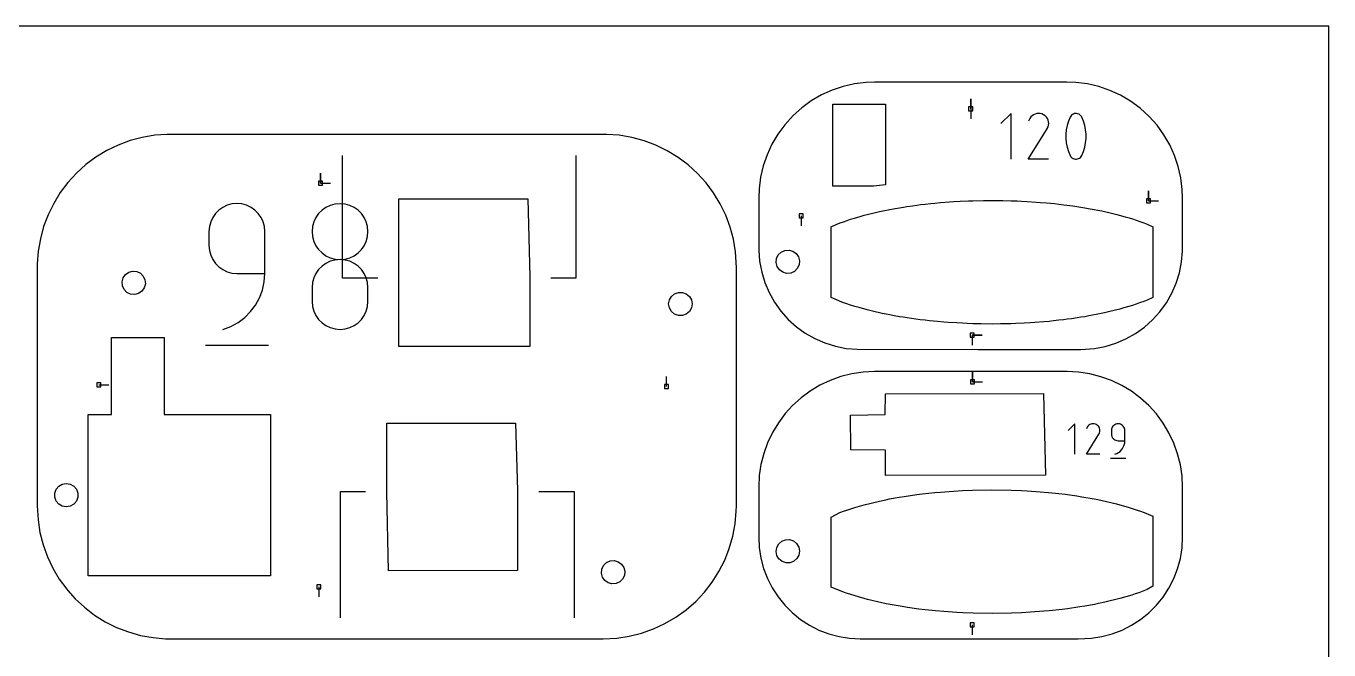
# Model space of a CAD drawing. Extents: x 0 to 570, y 0 to 470.
# Drawn here: x 384.1 to 570, y 381 to 470 of the extents above; entities that cross this region are included whole.
import ezdxf

# ---------------------------------------------------------------- set-up
doc = ezdxf.new("R2010")
doc.units = 0

msp = doc.modelspace()

# ---------------------------------------------------------------- linework, layer by layer
at = {"layer": 'annotation', "color": 1}
for p, q in [((518.887537, 458.180936), (518.887537, 459.609685)), ((518.887537, 458.180936), (518.887537, 459.609685)), ((518.887537, 459.609685), (518.887537, 458.180936)), ((518.887537, 458.180936), (518.887537, 456.752186)), ((524.66358, 457.531577), (523.21145, 456.079038)), ((524.66358, 450.999657), (524.66358, 457.531577)), ((527.846465, 457.340607), (527.640427, 457.198528)), ((528.071671, 457.444403), (527.846465, 457.340607)), ((528.310527, 457.508485), (528.071671, 457.444403)), ((528.557518, 457.531417), (528.310527, 457.508485)), ((528.807129, 457.511769), (528.557518, 457.531417)), ((529.053844, 457.448107), (528.807129, 457.511769)), ((529.292147, 457.338999), (529.053844, 457.448107)), ((529.505284, 457.187651), (529.292147, 457.338999)), ((529.292147, 457.338999), (529.292147, 457.338999)), ((533.280151, 457.274063), (533.175067, 457.154572)), ((533.40252, 457.37167), (533.280151, 457.274063)), ((533.538695, 457.446237), (533.40252, 457.37167)), ((533.685197, 457.496607), (533.538695, 457.446237)), ((533.838546, 457.521624), (533.685197, 457.496607)), ((533.995263, 457.520132), (533.838546, 457.521624)), ((534.151869, 457.490974), (533.995263, 457.520132)), ((534.304884, 457.432993), (534.151869, 457.490974)), ((534.363461, 457.402211), (534.304884, 457.432993)), ((534.304884, 457.432993), (534.304884, 457.432993)), ((534.419671, 457.366855), (534.363461, 457.402211)), ((534.473241, 457.327203), (534.419671, 457.366855)), ((534.523898, 457.283536), (534.473241, 457.327203)), ((534.571369, 457.236133), (534.523898, 457.283536)), ((527.307911, 456.805254), (527.117435, 456.439866)), ((527.45907, 457.019599), (527.307911, 456.805254)), ((527.640427, 457.198528), (527.45907, 457.019599)), ((529.683489, 457.006035), (529.505284, 457.187651)), ((529.825179, 456.799717), (529.683489, 457.006035)), ((529.819747, 455.354763), (529.930429, 455.592406)), ((529.928768, 456.574262), (529.825179, 456.799717)), ((529.992672, 456.335237), (529.928768, 456.574262)), ((529.930429, 455.592406), (529.995087, 455.838743)), ((530.015306, 456.088209), (529.992672, 456.335237)), ((529.995087, 455.838743), (530.015306, 456.088209)), ((532.652568, 455.819646), (532.527374, 455.201509)), ((532.840359, 456.425538), (532.652568, 455.819646)), ((533.090748, 457.014354), (532.840359, 456.425538)), ((533.175067, 457.154572), (533.090748, 457.014354)), ((533.090748, 457.014354), (533.090748, 457.014354)), ((534.615381, 457.185275), (534.571369, 457.236133)), ((534.655661, 457.13124), (534.615381, 457.185275)), ((534.691936, 457.07431), (534.655661, 457.13124)), ((534.723933, 457.014763), (534.691936, 457.07431)), ((534.975535, 456.424734), (534.723933, 457.014763)), ((534.723933, 457.014763), (534.723933, 457.014763)), ((535.164237, 455.817932), (534.975535, 456.424734)), ((535.290038, 455.199188), (535.164237, 455.817932)), ((527.113338, 450.999604), (529.793941, 455.315029)), ((529.793941, 455.315029), (529.797145, 455.318995)), ((529.793941, 455.315029), (529.793941, 455.315029)), ((529.797145, 455.318995), (529.800218, 455.322994)), ((529.800218, 455.322994), (529.80318, 455.32706)), ((529.80318, 455.32706), (529.806051, 455.331228)), ((529.806051, 455.331228), (529.808851, 455.33553)), ((529.808851, 455.33553), (529.8116, 455.340001)), ((529.8116, 455.340001), (529.814319, 455.344675)), ((529.814319, 455.344675), (529.817028, 455.349584)), ((529.817028, 455.349584), (529.819747, 455.354763)), ((529.819747, 455.354763), (529.819747, 455.354763)), ((532.527374, 455.201509), (532.464776, 454.575959)), ((532.464776, 454.575959), (532.464776, 453.947826)), ((532.464776, 453.947826), (532.527374, 453.321941)), ((535.352939, 454.573334), (535.290038, 455.199188)), ((535.290038, 453.31962), (535.352939, 453.945201)), ((535.352939, 453.945201), (535.352939, 454.573334)), ((532.527374, 453.321941), (532.652568, 452.703137)), ((532.652568, 452.703137), (532.840359, 452.096244)), ((532.840359, 452.096244), (533.090748, 451.506093)), ((534.723933, 451.506502), (534.975535, 452.095439)), ((534.975535, 452.095439), (535.164237, 452.701422)), ((535.164237, 452.701422), (535.290038, 453.31962)), ((429.249637, 440.205766), (429.249744, 451.542513)), ((462.579734, 451.542513), (462.579793, 440.205714)), ((530.01432, 450.999604), (527.113338, 450.999604)), ((533.090748, 451.506093), (533.090748, 451.506093)), ((533.090748, 451.506093), (533.122628, 451.446665)), ((533.122628, 451.446665), (533.158635, 451.390018)), ((533.158635, 451.390018), (533.198616, 451.336325)), ((533.198616, 451.336325), (533.242421, 451.285757)), ((533.242421, 451.285757), (533.289898, 451.238486)), ((533.289898, 451.238486), (533.340894, 451.194685)), ((533.340894, 451.194685), (533.395258, 451.154525)), ((533.395258, 451.154525), (533.452838, 451.118177)), ((533.452838, 451.118177), (533.513483, 451.085815)), ((533.513483, 451.085815), (533.513483, 451.085815)), ((533.513483, 451.085815), (533.665293, 451.029064)), ((533.665293, 451.029064), (533.820987, 451.00087)), ((533.820987, 451.00087), (533.977045, 451.000081)), ((533.977045, 451.000081), (534.129948, 451.02555)), ((534.129948, 451.02555), (534.276174, 451.076125)), ((534.276174, 451.076125), (534.412206, 451.150658)), ((534.412206, 451.150658), (534.534523, 451.247998)), ((534.534523, 451.247998), (534.639605, 451.366996)), ((534.639605, 451.366996), (534.723933, 451.506502)), ((534.723933, 451.506502), (534.723933, 451.506502)), ((426.154083, 447.580638), (426.154083, 449.009388)), ((426.154083, 447.580638), (426.154083, 449.009388)), ((426.154083, 449.009388), (426.154083, 447.580638)), ((426.154083, 447.580638), (427.582833, 447.580638)), ((544.26804, 445.068603), (544.26804, 446.497353)), ((544.26804, 445.068603), (544.26804, 446.497353)), ((544.26804, 446.497353), (544.26804, 445.068603)), ((412.815988, 444.419978), (412.194885, 444.124416)), ((413.490101, 444.605615), (412.815988, 444.419978)), ((414.205861, 444.670009), (413.490101, 444.605615)), ((414.923105, 444.605615), (414.205861, 444.670009)), ((414.205861, 444.670009), (414.205861, 444.670009)), ((415.598006, 444.419978), (414.923105, 444.605615)), ((416.21934, 444.124416), (415.598006, 444.419978)), ((427.527107, 444.39814), (426.905958, 444.102872)), ((428.201378, 444.583669), (427.527107, 444.39814)), ((428.917435, 444.648047), (428.201378, 444.583669)), ((429.633492, 444.583669), (428.917435, 444.648047)), ((428.917435, 444.648047), (428.917435, 444.648047)), ((430.307763, 444.39814), (429.633492, 444.583669)), ((430.928911, 444.102872), (430.307763, 444.39814)), ((544.26804, 445.068603), (545.69679, 445.068603)), ((410.763289, 442.69136), (410.467874, 442.069276)), ((411.157172, 443.248789), (410.763289, 442.69136)), ((411.638159, 443.730247), (411.157172, 443.248789)), ((412.194885, 444.124416), (411.638159, 443.730247)), ((416.775881, 443.730247), (416.21934, 444.124416)), ((417.256405, 443.248789), (416.775881, 443.730247)), ((417.649685, 442.69136), (417.256405, 443.248789)), ((417.944498, 442.069276), (417.649685, 442.69136)), ((425.474612, 442.672735), (425.179317, 442.052614)), ((425.868375, 443.228759), (425.474612, 442.672735)), ((426.349269, 443.709275), (425.868375, 443.228759)), ((426.905958, 444.102872), (426.349269, 443.709275)), ((431.485601, 443.709275), (430.928911, 444.102872)), ((431.966495, 443.228759), (431.485601, 443.709275)), ((432.360258, 442.672735), (431.966495, 443.228759)), ((432.655552, 442.052614), (432.360258, 442.672735)), ((494.69766, 442.925478), (494.69766, 441.496728)), ((410.282291, 441.393858), (410.217905, 440.676421)), ((410.217905, 440.676421), (410.217905, 438.679627)), ((410.467874, 442.069276), (410.282291, 441.393858)), ((418.129617, 441.393858), (417.944498, 442.069276)), ((418.193818, 440.676421), (418.129617, 441.393858)), ((418.193818, 434.687165), (418.193818, 440.676421)), ((418.193818, 440.676421), (418.193818, 440.676421)), ((424.993827, 441.379806), (424.929478, 440.665722)), ((424.929478, 440.665722), (424.929478, 440.665722)), ((424.929478, 440.665722), (424.993864, 439.948285)), ((425.179317, 442.052614), (424.993827, 441.379806)), ((432.841042, 441.379806), (432.655552, 442.052614)), ((432.841005, 439.948285), (432.905392, 440.665722)), ((432.905392, 440.665722), (432.841042, 441.379806)), ((432.905392, 440.665722), (432.905392, 440.665722)), ((410.217905, 438.679627), (410.217905, 438.679627)), ((410.217905, 438.679627), (410.282291, 437.962229)), ((424.993864, 439.948285), (425.179447, 439.272866)), ((425.179447, 439.272866), (425.474862, 438.650783)), ((429.249785, 434.027399), (429.249637, 440.205766)), ((432.360008, 438.650783), (432.655423, 439.272866)), ((432.655423, 439.272866), (432.841005, 439.948285)), ((462.579793, 440.205714), (462.579676, 434.027372)), ((410.282291, 437.962229), (410.467874, 437.286914)), ((410.467874, 437.286914), (410.763289, 436.66498)), ((425.474862, 438.650783), (425.868745, 438.093354)), ((425.868745, 438.093354), (426.349732, 437.611896)), ((426.349732, 437.611896), (426.906459, 437.217727)), ((426.906459, 437.217727), (427.527561, 436.922165)), ((427.527561, 436.922165), (428.201674, 436.736528)), ((429.633195, 436.736528), (430.307309, 436.922165)), ((430.307309, 436.922165), (430.928411, 437.217727)), ((430.928411, 437.217727), (431.485138, 437.611896)), ((431.485138, 437.611896), (431.966124, 438.093354)), ((431.966124, 438.093354), (432.360008, 438.650783)), ((410.763289, 436.66498), (411.157172, 436.107729)), ((411.157172, 436.107729), (411.638159, 435.626457)), ((411.638159, 435.626457), (412.194885, 435.232466)), ((412.194885, 435.232466), (412.815988, 434.937054)), ((425.868375, 435.251107), (425.474612, 434.693818)), ((426.349269, 435.732471), (425.868375, 435.251107)), ((426.905958, 436.126583), (426.349269, 435.732471)), ((427.527107, 436.422116), (426.905958, 436.126583)), ((428.201378, 436.607742), (427.527107, 436.422116)), ((428.917435, 436.672134), (428.201378, 436.607742)), ((428.201674, 436.736528), (428.917435, 436.672134)), ((428.917435, 436.672134), (429.633195, 436.736528)), ((429.633492, 436.607779), (428.917435, 436.672134)), ((428.917435, 436.672134), (428.917435, 436.672134)), ((428.917435, 436.672134), (428.917435, 436.672134)), ((430.307763, 436.422245), (429.633492, 436.607779)), ((430.928911, 436.126833), (430.307763, 436.422245)), ((431.485601, 435.732842), (430.928911, 436.126833)), ((431.966495, 435.251571), (431.485601, 435.732842)), ((432.360258, 434.694319), (431.966495, 435.251571)), ((412.815988, 434.937054), (413.490101, 434.751521)), ((413.490101, 434.751521), (414.205861, 434.687165)), ((414.205861, 434.687165), (418.193818, 434.687165)), ((417.84785, 432.312497), (418.105523, 433.476329)), ((418.105523, 433.476329), (418.193818, 434.687165)), ((424.993827, 433.396774), (424.929478, 432.679672)), ((425.179317, 434.071932), (424.993827, 433.396774)), ((425.474612, 434.693818), (425.179317, 434.071932)), ((432.095912, 434.02741), (429.249785, 434.027399)), ((434.32235, 434.027395), (432.095912, 434.02741)), ((432.655552, 434.072386), (432.360258, 434.694319)), ((432.841042, 433.39707), (432.655552, 434.072386)), ((432.905392, 432.679672), (432.841042, 433.39707)), ((460.262443, 434.027553), (459.007344, 434.027523)), ((462.579676, 434.027372), (460.262443, 434.027553)), ((417.431615, 431.210306), (417.84785, 432.312497)), ((424.929478, 432.679672), (424.929478, 430.693014)), ((432.905392, 430.693014), (432.905392, 432.679672)), ((432.905392, 432.679672), (432.905392, 432.679672)), ((416.166732, 429.249392), (416.867637, 430.184392)), ((416.867637, 430.184392), (417.431615, 431.210306)), ((424.929478, 430.693014), (424.929478, 430.693014)), ((424.929478, 430.693014), (424.993864, 429.975964)), ((424.993864, 429.975964), (425.179447, 429.30158)), ((432.655423, 429.30158), (432.841005, 429.975964)), ((432.841005, 429.975964), (432.905392, 430.693014)), ((413.350632, 427.136235), (414.397412, 427.710677)), ((414.397412, 427.710677), (415.339718, 428.419941)), ((415.339718, 428.419941), (416.166732, 429.249392)), ((425.179447, 429.30158), (425.474862, 428.680996)), ((425.474862, 428.680996), (425.868745, 428.125343)), ((425.868745, 428.125343), (426.349732, 427.645754)), ((426.349732, 427.645754), (426.906459, 427.253362)), ((430.928411, 427.253362), (431.485138, 427.645754)), ((431.485138, 427.645754), (431.966124, 428.125343)), ((431.966124, 428.125343), (432.360008, 428.680996)), ((432.360008, 428.680996), (432.655423, 429.30158)), ((412.210194, 426.711252), (413.350632, 427.136235)), ((412.210194, 426.711252), (412.210194, 426.711252)), ((426.906459, 427.253362), (427.527561, 426.959298)), ((427.527561, 426.959298), (428.201674, 426.774697)), ((428.201674, 426.774697), (428.917435, 426.710689)), ((428.917435, 426.710689), (429.633195, 426.774697)), ((428.917435, 426.710689), (428.917435, 426.710689)), ((429.633195, 426.774697), (430.307309, 426.959298)), ((430.307309, 426.959298), (430.928411, 427.253362)), ((519.119051, 425.861971), (520.547801, 425.861971)), ((519.119051, 425.861971), (520.547801, 425.861971)), ((520.547801, 425.861971), (519.119051, 425.861971)), ((519.119051, 425.861971), (519.119051, 424.433221)), ((409.719551, 424.466407), (418.698929, 424.466407)), ((519.125662, 419.210161), (519.125662, 420.638911)), ((519.125662, 419.210161), (519.125662, 420.638911)), ((519.125662, 420.638911), (519.125662, 419.210161)), ((394.499759, 418.780637), (395.928509, 418.780637)), ((475.499101, 418.542512), (475.499101, 419.971262)), ((519.125662, 419.210161), (520.554412, 419.210161)), ((533.759094, 413.239256), (532.791008, 412.270896)), ((533.759094, 408.884642), (533.759094, 413.239256)), ((535.521982, 412.755041), (535.394997, 412.511449)), ((535.622754, 412.897937), (535.521982, 412.755041)), ((535.743659, 413.017223), (535.622754, 412.897937)), ((535.881018, 413.111942), (535.743659, 413.017223)), ((536.031155, 413.18114), (535.881018, 413.111942)), ((536.190392, 413.223861), (536.031155, 413.18114)), ((536.355053, 413.239149), (536.190392, 413.223861)), ((536.52146, 413.226051), (536.355053, 413.239149)), ((536.685937, 413.183609), (536.52146, 413.226051)), ((536.844806, 413.11087), (536.685937, 413.183609)), ((536.986897, 413.009972), (536.844806, 413.11087)), ((536.844806, 413.11087), (536.844806, 413.11087)), ((537.1057, 412.888895), (536.986897, 413.009972)), ((537.20016, 412.751349), (537.1057, 412.888895)), ((537.269219, 412.601046), (537.20016, 412.751349)), ((539.091534, 412.759476), (539.019902, 412.608634)), ((539.187042, 412.89464), (539.091534, 412.759476)), ((539.303671, 413.011384), (539.187042, 412.89464)), ((539.438666, 413.106961), (539.303671, 413.011384)), ((539.58927, 413.178629), (539.438666, 413.106961)), ((539.752728, 413.223641), (539.58927, 413.178629)), ((539.926284, 413.239256), (539.752728, 413.223641)), ((540.1002, 413.223641), (539.926284, 413.239256)), ((539.926284, 413.239256), (539.926284, 413.239256)), ((540.263849, 413.178629), (540.1002, 413.223641)), ((540.41451, 413.106961), (540.263849, 413.178629)), ((540.549459, 413.011384), (540.41451, 413.106961)), ((540.665976, 412.89464), (540.549459, 413.011384)), ((540.761338, 412.759476), (540.665976, 412.89464)), ((540.832823, 412.608634), (540.761338, 412.759476)), ((535.392267, 408.884607), (537.179335, 411.761557)), ((537.179335, 411.761557), (537.181471, 411.764201)), ((537.179335, 411.761557), (537.179335, 411.761557)), ((537.181471, 411.764201), (537.18352, 411.766867)), ((537.18352, 411.766867), (537.185494, 411.769578)), ((537.185494, 411.769578), (537.187408, 411.772356)), ((537.187408, 411.772356), (537.189275, 411.775225)), ((537.189275, 411.775225), (537.191108, 411.778205)), ((537.191108, 411.778205), (537.19292, 411.781321)), ((537.19292, 411.781321), (537.194726, 411.784594)), ((537.194726, 411.784594), (537.196539, 411.788047)), ((537.196539, 411.788047), (537.270327, 411.946475)), ((537.196539, 411.788047), (537.196539, 411.788047)), ((537.311822, 412.441696), (537.269219, 412.601046)), ((537.270327, 411.946475), (537.313432, 412.1107)), ((537.326912, 412.27701), (537.311822, 412.441696)), ((537.313432, 412.1107), (537.326912, 412.27701)), ((538.974902, 412.444859), (538.95929, 412.270896)), ((538.95929, 412.270896), (538.95929, 411.786717)), ((538.95929, 411.786717), (538.95929, 411.786717)), ((538.95929, 411.786717), (538.974902, 411.612763)), ((539.019902, 412.608634), (538.974902, 412.444859)), ((538.974902, 411.612763), (539.019902, 411.449013)), ((539.019902, 411.449013), (539.091534, 411.298208)), ((539.091534, 411.298208), (539.187042, 411.163086)), ((539.187042, 411.163086), (539.303671, 411.046388)), ((539.303671, 411.046388), (539.438666, 410.950854)), ((539.438666, 410.950854), (539.58927, 410.879223)), ((539.58927, 410.879223), (539.752728, 410.834235)), ((539.752728, 410.834235), (539.926284, 410.81863)), ((539.926284, 410.81863), (540.893278, 410.81863)), ((540.877711, 412.444859), (540.832823, 412.608634)), ((540.871868, 410.525028), (540.893278, 410.81863)), ((540.893278, 412.270896), (540.877711, 412.444859)), ((540.893278, 410.81863), (540.893278, 412.270896)), ((540.893278, 412.270896), (540.893278, 412.270896)), ((539.442378, 408.884642), (539.718909, 408.987692)), ((539.718909, 408.987692), (539.972731, 409.126981)), ((539.972731, 409.126981), (540.20122, 409.298963)), ((540.20122, 409.298963), (540.401753, 409.500087)), ((540.401753, 409.500087), (540.571708, 409.726804)), ((540.571708, 409.726804), (540.70846, 409.975566)), ((540.70846, 409.975566), (540.809388, 410.242824)), ((540.809388, 410.242824), (540.871868, 410.525028)), ((537.326255, 408.884607), (535.392267, 408.884607)), ((538.83845, 408.340316), (541.015757, 408.340316)), ((539.442378, 408.884642), (539.442378, 408.884642)), ((429.000802, 397.374575), (429.000947, 403.552819)), ((429.000947, 403.552819), (431.318145, 403.552863)), ((431.318145, 403.552863), (432.573252, 403.552844)), ((457.258255, 403.552751), (459.484693, 403.552718)), ((459.484693, 403.552718), (462.330822, 403.552833)), ((462.330822, 403.552833), (462.330946, 397.374575)), ((429.00096, 385.542511), (429.000802, 397.374575)), ((462.330946, 397.374575), (462.330819, 385.542511)), ((425.905265, 389.980636), (425.905265, 388.551886)), ((519.119051, 384.548326), (519.119051, 383.119576))]:
    msp.add_line(p, q, dxfattribs=at)
at = {"layer": 'boundary', "color": 5}
for p, q in [((500.697064, 461.378985), (499.116189, 460.847965)), ((502.323498, 461.747676), (500.697064, 461.378985)), ((503.978877, 461.950267), (502.323498, 461.747676)), ((505.150195, 461.9948), (503.978877, 461.950267)), ((519.781986, 461.9948), (505.150195, 461.9948)), ((532.624889, 461.9948), (519.781986, 461.9948)), ((533.901509, 461.945094), (532.624889, 461.9948)), ((535.555872, 461.732207), (533.901509, 461.945094)), ((537.180289, 461.353368), (535.555872, 461.732207)), ((538.758161, 460.812448), (537.180289, 461.353368)), ((496.155127, 459.322276), (494.805199, 458.343209)), ((497.597033, 460.16005), (496.155127, 459.322276)), ((499.116189, 460.847965), (497.597033, 460.16005)), ((540.273356, 460.114973), (538.758161, 460.812448)), ((541.710386, 459.268074), (540.273356, 460.114973)), ((543.054563, 458.280405), (541.710386, 459.268074)), ((494.805199, 458.343209), (493.561053, 457.232866)), ((544.362952, 457.083946), (543.054563, 458.280405)), ((492.364593, 455.924479), (491.376922, 454.580301)), ((493.561053, 457.232866), (492.364593, 455.924479)), ((545.473293, 455.839797), (544.362952, 457.083946)), ((546.45236, 454.489871), (545.473293, 455.839797)), ((398.960221, 453.649743), (397.267717, 453.021817)), ((400.704696, 454.114194), (398.960221, 453.649743)), ((402.485384, 454.41098), (400.704696, 454.114194)), ((404.192915, 454.533105), (402.485384, 454.41098)), ((404.714301, 454.542513), (404.192915, 454.533105)), ((428.951789, 454.542513), (404.714301, 454.542513)), ((429.701716, 454.542513), (428.951789, 454.542513)), ((462.627009, 454.542513), (429.701716, 454.542513)), ((466.962808, 454.535069), (462.627009, 454.542513)), ((468.764532, 454.402987), (466.962808, 454.535069)), ((470.545574, 454.100369), (468.764532, 454.402987)), ((471.454445, 453.877951), (470.545574, 454.100369)), ((472.289833, 453.629949), (471.454445, 453.877951)), ((473.98152, 452.995978), (472.289833, 453.629949)), ((491.376922, 454.580301), (490.530021, 453.143271)), ((547.290137, 453.047964), (546.45236, 454.489871)), ((395.64245, 452.236093), (394.099108, 451.299663)), ((397.267717, 453.021817), (395.64245, 452.236093)), ((475.605352, 452.204192), (473.98152, 452.995978)), ((477.146652, 451.261745), (475.605352, 452.204192)), ((490.530021, 453.143271), (489.832548, 451.628076)), ((547.978053, 451.52881), (547.290137, 453.047964)), ((392.651622, 450.220985), (391.31305, 449.009795)), ((394.099108, 451.299663), (392.651622, 450.220985)), ((478.59147, 450.177159), (477.146652, 451.261745)), ((479.926736, 448.960235), (478.59147, 450.177159)), ((489.291625, 450.050205), (488.91279, 448.425786)), ((489.832548, 451.628076), (489.291625, 450.050205)), ((548.50907, 449.947936), (547.978053, 451.52881)), ((548.877762, 448.321498), (548.50907, 449.947936)), ((391.31305, 449.009795), (390.095494, 447.67704)), ((481.140392, 447.621987), (479.926736, 448.960235)), ((488.91279, 448.425786), (488.699903, 446.771423)), ((549.080353, 446.666121), (548.877762, 448.321498)), ((389.009932, 446.234748), (388.066169, 444.695953)), ((390.095494, 447.67704), (389.009932, 446.234748)), ((482.221457, 446.174505), (481.140392, 447.621987)), ((483.160148, 444.630891), (482.221457, 446.174505)), ((488.699903, 446.771423), (488.65019, 445.494801)), ((549.124884, 445.494801), (549.080353, 446.666121)), ((388.066169, 444.695953), (387.272722, 443.074532)), ((483.947982, 443.005082), (483.160148, 444.630891)), ((488.65019, 445.494801), (488.65019, 441.693078)), ((549.124884, 441.693078), (549.124884, 445.494801)), ((387.272722, 443.074532), (386.636748, 441.385143)), ((484.577829, 441.311794), (483.947982, 443.005082)), ((386.636748, 441.385143), (386.164001, 439.643027)), ((485.043996, 439.566327), (484.577829, 441.311794)), ((488.65019, 441.693078), (488.65019, 438.356156)), ((549.114488, 437.886533), (549.124884, 441.693078)), ((386.164001, 439.643027), (385.858739, 437.863927)), ((485.342274, 437.784476), (485.043996, 439.566327)), ((385.858739, 437.863927), (385.723711, 436.063899)), ((485.47519, 435.542513), (485.342274, 437.784476)), ((488.65019, 438.356156), (488.655143, 437.990419)), ((488.655143, 437.990419), (488.779281, 436.428941)), ((548.979528, 436.326193), (549.114488, 437.886533)), ((385.723711, 436.063899), (385.714295, 435.542513)), ((385.714295, 435.542513), (385.714295, 423.240239)), ((485.47519, 417.40481), (485.47519, 435.542513)), ((488.779281, 436.428941), (489.071138, 434.889978)), ((548.67702, 434.789494), (548.979528, 436.326193)), ((489.071138, 434.889978), (489.527319, 433.391494)), ((489.527319, 433.391494), (490.142484, 431.950981)), ((547.585374, 431.858291), (548.210485, 433.294375)), ((548.210485, 433.294375), (548.67702, 434.789494)), ((490.142484, 431.950981), (490.909455, 430.585253)), ((546.808969, 430.498007), (547.585374, 431.858291)), ((490.909455, 430.585253), (491.819283, 429.310248)), ((545.890335, 429.229403), (546.808969, 430.498007)), ((491.819283, 429.310248), (492.861332, 428.140852)), ((492.861332, 428.140852), (494.023441, 427.090708)), ((543.670795, 427.025241), (544.840191, 428.067292)), ((544.840191, 428.067292), (545.890335, 429.229403)), ((494.023441, 427.090708), (495.292046, 426.172075)), ((495.292046, 426.172075), (496.652331, 425.395671)), ((541.030062, 425.348443), (542.395792, 426.115417)), ((542.395792, 426.115417), (543.670795, 427.025241)), ((496.652331, 425.395671), (498.088413, 424.770559)), ((498.088413, 424.770559), (499.583533, 424.304025)), ((499.583533, 424.304025), (501.120232, 424.001513)), ((501.120232, 424.001513), (502.680571, 423.866553)), ((502.680571, 423.866553), (519.966208, 423.856155)), ((519.966208, 423.856155), (534.624887, 423.856155)), ((534.624887, 423.856155), (536.552105, 423.98524)), ((536.552105, 423.98524), (538.091065, 424.277101)), ((538.091065, 424.277101), (539.589551, 424.733279)), ((539.589551, 424.733279), (541.030062, 425.348443)), ((385.714295, 423.240239), (385.714295, 407.144905)), ((501.938992, 420.365586), (500.366833, 419.972538)), ((503.542119, 420.60251), (501.938992, 420.365586)), ((505.150195, 420.681155), (503.542119, 420.60251)), ((532.656546, 420.679952), (505.150195, 420.681155)), ((534.274857, 420.597174), (532.656546, 420.679952)), ((535.877235, 420.356039), (534.274857, 420.597174)), ((537.448216, 419.958879), (535.877235, 420.356039)), ((497.37565, 418.734709), (495.985485, 417.901866)), ((498.84081, 419.427159), (497.37565, 418.734709)), ((500.366833, 419.972538), (498.84081, 419.427159)), ((538.972648, 419.409527), (537.448216, 419.958879)), ((540.435828, 418.713284), (538.972648, 419.409527)), ((541.823637, 417.87687), (540.435828, 418.713284)), ((485.47519, 401.542512), (485.47519, 417.40481)), ((494.683729, 416.936665), (493.482935, 415.848419)), ((495.985485, 417.901866), (494.683729, 416.936665)), ((543.122693, 416.908353), (541.823637, 417.87687)), ((544.29215, 415.848419), (543.122693, 416.908353)), ((492.422998, 414.678961), (491.454486, 413.379905)), ((493.482935, 415.848419), (492.422998, 414.678961)), ((545.380396, 414.647624), (544.29215, 415.848419)), ((546.345595, 413.345865), (545.380396, 414.647624)), ((491.454486, 413.379905), (490.61807, 411.992096)), ((547.178436, 411.955701), (546.345595, 413.345865)), ((490.61807, 411.992096), (489.921824, 410.528917)), ((547.870891, 410.490541), (547.178436, 411.955701)), ((489.372472, 409.004484), (488.975312, 407.433502)), ((489.921824, 410.528917), (489.372472, 409.004484)), ((548.416267, 408.964522), (547.870891, 410.490541)), ((548.809315, 407.392363), (548.416267, 408.964522)), ((385.714295, 407.144905), (385.714295, 403.391205)), ((488.975312, 407.433502), (488.73418, 405.831126)), ((549.04624, 405.789233), (548.809315, 407.392363)), ((488.73418, 405.831126), (488.651394, 404.212814)), ((549.124884, 404.181156), (549.04624, 405.789233)), ((385.714295, 403.391205), (385.714295, 401.542512)), ((488.651394, 404.212814), (488.65019, 397.132698)), ((549.124751, 397.032627), (549.124884, 404.181156)), ((385.714295, 401.542512), (385.833037, 399.505482)), ((485.445724, 400.753592), (485.47519, 401.542512)), ((485.284831, 398.953899), (485.445724, 400.753592)), ((385.833037, 399.505482), (386.112162, 397.719926)), ((484.953595, 397.17765), (485.284831, 398.953899)), ((386.112162, 397.719926), (386.55975, 395.968989)), ((386.55975, 395.968989), (387.171758, 394.268528)), ((484.45502, 395.44093), (484.953595, 397.17765)), ((488.65019, 397.132698), (488.650324, 397.032627)), ((488.650324, 397.032627), (488.727765, 395.55512)), ((549.044114, 395.515726), (549.124751, 397.032627)), ((387.171758, 394.268528), (387.942628, 392.633942)), ((483.793615, 393.759468), (484.45502, 395.44093)), ((488.727765, 395.55512), (488.962415, 394.054408)), ((488.962415, 394.054408), (489.352803, 392.58647)), ((548.805212, 394.015591), (549.044114, 395.515726)), ((387.942628, 392.633942), (388.865385, 391.08003)), ((482.975369, 392.148491), (483.793615, 393.759468)), ((489.352803, 392.58647), (489.894617, 391.167424)), ((547.864846, 391.131116), (548.410683, 392.548686)), ((548.410683, 392.548686), (548.805212, 394.015591)), ((388.865385, 391.08003), (389.931671, 389.62087)), ((480.899354, 389.195573), (482.007696, 390.622584)), ((482.007696, 390.622584), (482.975369, 392.148491)), ((489.894617, 391.167424), (490.581934, 389.812841)), ((547.173697, 389.778435), (547.864846, 391.131116)), ((389.931671, 389.62087), (390.063027, 389.445399)), ((390.063027, 389.445399), (391.131828, 388.269674)), ((479.660389, 387.880377), (480.899354, 389.195573)), ((490.581934, 389.812841), (491.407197, 388.537592)), ((491.407197, 388.537592), (492.361358, 387.355676)), ((545.387332, 387.326256), (546.344828, 388.50549)), ((546.344828, 388.50549), (547.173697, 389.778435)), ((391.131828, 388.269674), (392.454998, 387.038678)), ((392.454998, 387.038678), (393.889184, 385.939029)), ((476.836541, 385.63195), (478.302022, 386.688905)), ((478.302022, 386.688905), (479.660389, 387.880377)), ((492.361358, 387.355676), (493.433943, 386.280066)), ((544.311723, 386.253672), (545.387332, 387.326256)), ((393.889184, 385.939029), (395.421405, 384.98069)), ((395.421405, 384.98069), (397.037789, 384.172339)), ((475.277225, 384.719086), (476.836541, 385.63195)), ((493.433943, 386.280066), (494.613173, 385.32257)), ((494.613173, 385.32257), (495.886117, 384.493701)), ((541.854559, 384.474248), (543.129807, 385.299512)), ((543.129807, 385.299512), (544.311723, 386.253672)), ((397.037789, 384.172339), (398.723686, 383.521293)), ((398.723686, 383.521293), (400.463839, 383.033453)), ((400.463839, 383.033453), (402.242484, 382.713232)), ((468.394087, 382.652797), (470.18098, 382.920735)), ((470.18098, 382.920735), (471.934317, 383.35731)), ((471.934317, 383.35731), (473.638206, 383.958577)), ((473.638206, 383.958577), (475.277225, 384.719086)), ((495.886117, 384.493701), (497.238799, 383.802556)), ((497.238799, 383.802556), (498.65637, 383.256719)), ((498.65637, 383.256719), (500.123274, 382.862183)), ((537.612992, 382.854735), (539.080929, 383.245118)), ((539.080929, 383.245118), (540.499975, 383.786937)), ((540.499975, 383.786937), (541.854559, 384.474248)), ((402.242484, 382.713232), (404.043513, 382.563529)), ((404.043513, 382.563529), (404.714301, 382.542511)), ((404.714301, 382.542511), (428.905291, 382.542511)), ((428.905291, 382.542511), (462.346864, 382.542511)), ((462.346864, 382.542511), (466.475187, 382.542511)), ((466.475187, 382.542511), (468.394087, 382.652797)), ((500.123274, 382.862183), (501.62341, 382.623287)), ((501.62341, 382.623287), (503.140311, 382.542645)), ((503.140311, 382.542645), (534.228707, 382.542511)), ((534.228707, 382.542511), (536.112278, 382.620079)), ((536.112278, 382.620079), (537.612992, 382.854735))]:
    msp.add_line(p, q, dxfattribs=at)
at = {"layer": 'frame', "color": 5}
for p, q in [((570, 470), (0, 470)), ((570, 0), (570, 470))]:
    msp.add_line(p, q, dxfattribs=at)
at = {"layer": 'hole', "color": 5}
for p, q in [((499.245889, 454.595351), (499.245889, 458.856931)), ((499.245889, 458.856931), (499.958999, 458.856931)), ((499.958999, 458.856931), (506.222846, 458.85693)), ((506.222846, 458.85693), (506.745888, 458.856931)), ((506.745888, 458.856931), (506.745888, 456.326067)), ((519.173287, 458.466686), (518.601787, 458.466686)), ((518.601787, 458.466686), (518.601787, 457.895186)), ((518.601787, 457.895186), (519.173287, 457.895186)), ((519.173287, 457.895186), (519.173287, 458.466686)), ((506.745888, 456.326067), (506.745888, 447.317796)), ((499.245889, 447.427803), (499.245889, 454.595351)), ((426.439833, 447.866388), (425.868333, 447.866388)), ((425.868333, 447.866388), (425.868333, 447.294888)), ((425.868333, 447.294888), (426.439833, 447.294888)), ((426.439833, 447.294888), (426.439833, 447.866388)), ((499.245889, 447.15693), (499.245889, 447.427803)), ((505.020421, 447.15693), (499.245889, 447.15693)), ((506.745888, 447.317796), (505.020421, 447.15693)), ((437.32235, 433.873368), (437.32235, 445.354178)), ((437.32235, 445.354178), (455.713029, 445.354178)), ((455.713029, 445.354178), (456.007344, 434.205881)), ((509.286582, 444.162952), (509.789826, 444.237819)), ((509.789826, 444.237819), (510.610243, 444.359873)), ((510.610243, 444.359873), (511.203259, 444.448096)), ((511.203259, 444.448096), (511.750928, 444.509738)), ((511.750928, 444.509738), (512.402713, 444.5831)), ((512.402713, 444.5831), (513.188912, 444.67159)), ((513.188912, 444.67159), (513.795337, 444.739845)), ((513.795337, 444.739845), (514.573517, 444.801078)), ((514.573517, 444.801078), (515.84519, 444.90114)), ((515.84519, 444.90114), (516.465959, 444.949986)), ((516.465959, 444.949986), (517.37858, 444.992728)), ((517.37858, 444.992728), (518.556717, 445.047904)), ((518.556717, 445.047904), (519.188602, 445.077497)), ((519.188602, 445.077497), (520.741209, 445.101685)), ((520.741209, 445.101685), (521.938792, 445.120342)), ((521.938792, 445.120342), (523.490823, 445.096154)), ((523.490823, 445.096154), (524.687962, 445.077497)), ((524.687962, 445.077497), (525.507477, 445.039131)), ((525.507477, 445.039131), (526.139599, 445.009537)), ((526.139599, 445.009537), (526.964173, 444.970934)), ((526.964173, 444.970934), (528.216423, 444.88666)), ((528.216423, 444.88666), (528.83719, 444.837814)), ((528.83719, 444.837814), (529.7095, 444.769176)), ((529.7095, 444.769176), (530.86814, 444.651356)), ((530.86814, 444.651356), (531.474325, 444.5831)), ((531.474325, 444.5831), (532.185866, 444.502981)), ((532.185866, 444.502981), (533.442122, 444.333719)), ((533.442122, 444.333719), (534.035138, 444.245496)), ((534.035138, 444.245496), (534.626999, 444.157445)), ((544.55379, 445.354353), (543.98229, 445.354353)), ((543.98229, 445.354353), (543.98229, 444.782853)), ((543.98229, 444.782853), (544.55379, 444.782853)), ((544.55379, 444.782853), (544.55379, 445.354353)), ((494.98341, 443.211228), (494.41191, 443.211228)), ((494.41191, 443.211228), (494.41191, 442.639728)), ((494.41191, 442.639728), (494.98341, 442.639728)), ((494.98341, 442.639728), (494.98341, 443.211228)), ((501.246851, 442.238585), (501.758741, 442.416278)), ((501.758741, 442.416278), (502.296631, 442.590902)), ((502.296631, 442.590902), (503.127951, 442.827829)), ((503.127951, 442.827829), (503.703856, 442.99196)), ((503.703856, 442.99196), (505.12545, 443.346369)), ((505.12545, 443.346369), (505.883925, 443.523392)), ((505.883925, 443.523392), (506.596918, 443.678862)), ((506.596918, 443.678862), (507.102378, 443.774099)), ((507.102378, 443.774099), (508.127376, 443.967229)), ((508.127376, 443.967229), (508.714215, 444.0778)), ((508.714215, 444.0778), (509.286582, 444.162952)), ((534.626999, 444.157445), (535.16235, 444.0778)), ((535.16235, 444.0778), (535.923485, 443.93445)), ((535.923485, 443.93445), (536.510576, 443.823879)), ((536.510576, 443.823879), (537.025838, 443.726836)), ((537.025838, 443.726836), (537.60118, 443.614994)), ((537.60118, 443.614994), (538.97698, 443.293891)), ((538.97698, 443.293891), (539.735458, 443.116867)), ((539.735458, 443.116867), (540.919684, 442.779192)), ((540.919684, 442.779192), (541.495245, 442.615074)), ((541.495245, 442.615074), (541.981393, 442.46364)), ((541.981393, 442.46364), (542.513941, 442.278773)), ((498.988582, 441.357276), (499.702689, 441.660149)), ((498.988582, 436.949335), (498.988582, 441.357276)), ((499.702689, 441.660149), (500.253506, 441.893766)), ((500.253506, 441.893766), (500.740846, 442.062934)), ((500.740846, 442.062934), (501.246851, 442.238585)), ((542.513941, 442.278773), (543.02818, 442.100269)), ((543.02818, 442.100269), (543.593358, 441.904073)), ((543.593358, 441.904073), (544.072425, 441.703177)), ((544.072425, 441.703177), (544.887985, 441.357276)), ((544.887985, 441.357276), (544.887985, 435.6426)), ((491.135931, 436.233459), (491.194482, 436.810925)), ((491.194482, 436.810925), (491.447009, 437.333541)), ((491.447009, 437.333541), (491.863051, 437.73827)), ((491.863051, 437.73827), (492.392431, 437.976295)), ((492.392431, 437.976295), (492.971293, 438.018907)), ((492.971293, 438.018907), (493.52982, 437.860967)), ((493.52982, 437.860967), (494.000643, 437.521527)), ((494.000643, 437.521527), (494.326977, 437.041523)), ((494.326977, 437.041523), (494.469461, 436.478855)), ((498.988582, 431.23466), (498.988582, 436.949335)), ((398.77168, 434.85246), (399.334239, 435.003396)), ((399.334239, 435.003396), (399.910356, 434.953058)), ((399.910356, 434.953058), (400.436562, 434.708228)), ((491.278411, 435.670791), (491.135931, 436.233459)), ((491.604747, 435.190788), (491.278411, 435.670791)), ((492.075572, 434.851347), (491.604747, 435.190788)), ((493.742338, 434.974045), (493.212963, 434.736021)), ((494.158381, 435.378773), (493.742338, 434.974045)), ((494.410908, 435.901389), (494.158381, 435.378773)), ((494.469461, 436.478855), (494.410908, 435.901389)), ((544.887985, 435.6426), (544.887985, 431.23466)), ((397.81433, 433.482747), (397.964067, 434.043471)), ((397.865405, 432.904624), (397.81433, 433.482747)), ((397.964067, 434.043471), (398.296551, 434.519167)), ((398.296551, 434.519167), (398.77168, 434.85246)), ((400.436562, 434.708228), (400.847296, 434.298193)), ((400.847296, 434.298193), (401.093021, 433.772405)), ((401.144094, 433.194284), (400.994361, 432.633558)), ((401.093021, 433.772405), (401.144094, 433.194284)), ((437.32235, 424.244464), (437.32235, 433.873368)), ((456.007344, 434.205881), (456.007344, 424.244464)), ((492.634099, 434.693408), (492.075572, 434.851347)), ((493.212963, 434.736021), (492.634099, 434.693408)), ((398.111132, 432.378836), (397.865405, 432.904624)), ((398.521865, 431.9688), (398.111132, 432.378836)), ((399.048069, 431.723972), (398.521865, 431.9688)), ((399.625669, 431.673881), (399.048069, 431.723972)), ((400.186746, 431.824569), (399.625669, 431.673881)), ((400.661876, 432.157861), (400.186746, 431.824569)), ((400.994361, 432.633558), (400.661876, 432.157861)), ((475.902876, 430.912254), (476.194174, 431.416791)), ((476.194174, 431.416791), (476.640461, 431.791273)), ((476.640461, 431.791273), (477.187917, 431.99053)), ((477.187917, 431.99053), (477.77051, 431.99053)), ((477.77051, 431.99053), (478.317963, 431.791273)), ((478.317963, 431.791273), (478.76425, 431.416791)), ((478.76425, 431.416791), (479.055548, 430.912254)), ((499.539399, 431.001042), (498.988582, 431.23466)), ((544.887985, 431.23466), (544.072425, 430.888758)), ((475.80171, 430.338516), (475.902876, 430.912254)), ((475.902876, 429.764776), (475.80171, 430.338516)), ((476.194174, 429.260237), (475.902876, 429.764776)), ((479.055548, 429.764776), (478.764251, 429.260237)), ((479.055548, 430.912254), (479.156714, 430.338516)), ((479.156714, 430.338516), (479.055548, 429.764776)), ((500.253506, 430.698169), (499.539399, 431.001042)), ((500.671132, 430.5532), (500.253506, 430.698169)), ((501.24439, 430.354203), (500.671132, 430.5532)), ((501.763131, 430.174132), (501.24439, 430.354203)), ((502.38132, 429.976901), (501.763131, 430.174132)), ((502.957224, 429.812767), (502.38132, 429.976901)), ((504.142126, 429.475068), (502.957224, 429.812767)), ((504.9006, 429.298044), (504.142126, 429.475068)), ((540.173497, 429.599973), (538.752129, 429.245565)), ((540.749058, 429.76409), (540.173497, 429.599973)), ((541.954345, 430.118906), (540.749058, 429.76409)), ((542.479623, 430.301247), (541.954345, 430.118906)), ((542.996064, 430.480517), (542.479623, 430.301247)), ((543.593358, 430.68786), (542.996064, 430.480517)), ((544.072425, 430.888758), (543.593358, 430.68786)), ((476.640461, 428.885756), (476.194174, 429.260237)), ((477.187917, 428.6865), (476.640461, 428.885756)), ((477.77051, 428.6865), (477.187917, 428.6865)), ((478.317963, 428.885756), (477.77051, 428.6865)), ((478.764251, 429.260237), (478.317963, 428.885756)), ((506.276769, 428.976854), (504.9006, 429.298044)), ((506.847199, 428.865915), (506.276769, 428.976854)), ((507.366932, 428.767986), (506.847199, 428.865915)), ((507.953613, 428.657445), (507.366932, 428.767986)), ((508.714215, 428.514135), (507.953613, 428.657445)), ((509.245198, 428.435139), (508.714215, 428.514135)), ((509.841575, 428.346415), (509.245198, 428.435139)), ((510.434527, 428.258202), (509.841575, 428.346415)), ((511.684411, 428.089682), (510.434527, 428.258202)), ((512.402847, 428.00882), (511.684411, 428.089682)), ((513.009213, 427.94057), (512.402847, 428.00882)), ((514.158681, 427.823498), (513.009213, 427.94057)), ((515.040425, 427.754117), (514.158681, 427.823498)), ((515.66118, 427.705273), (515.040425, 427.754117)), ((516.903081, 427.621476), (515.66118, 427.705273)), ((517.737521, 427.582395), (516.903081, 427.621476)), ((518.369401, 427.552802), (517.737521, 427.582395)), ((519.188602, 427.514437), (518.369401, 427.552802)), ((520.386185, 427.496223), (519.188602, 427.514437)), ((524.687962, 427.514436), (523.135931, 427.490824)), ((525.32008, 427.544029), (524.687962, 427.514436)), ((526.503087, 427.599413), (525.32008, 427.544029)), ((527.411629, 427.641948), (526.503087, 427.599413)), ((528.032383, 427.690793), (527.411629, 427.641948)), ((529.310101, 427.791332), (528.032383, 427.690793)), ((530.082251, 427.852088), (529.310101, 427.791332)), ((530.688377, 427.920338), (530.082251, 427.852088)), ((531.474189, 428.008819), (530.688377, 427.920338)), ((532.131799, 428.082865), (531.474189, 428.008819)), ((532.673306, 428.143839), (532.131799, 428.082865)), ((533.266257, 428.232052), (532.673306, 428.143839)), ((534.088003, 428.354303), (533.266257, 428.232052)), ((534.594748, 428.429692), (534.088003, 428.354303)), ((535.16235, 428.514135), (534.594748, 428.429692)), ((535.749283, 428.624676), (535.16235, 428.514135)), ((536.778434, 428.818502), (535.749283, 428.624676)), ((537.282921, 428.913517), (536.778434, 428.818502)), ((537.993651, 429.06854), (537.282921, 428.913517)), ((538.752129, 429.245565), (537.993651, 429.06854)), ((519.404801, 426.147721), (518.833301, 426.147721)), ((518.833301, 426.147721), (518.833301, 425.576221)), ((519.404801, 425.576221), (519.404801, 426.147721)), ((521.938792, 427.47261), (520.386185, 427.496223)), ((523.135931, 427.490824), (521.938792, 427.47261)), ((396.309993, 418.918915), (396.309993, 425.543285)), ((396.309993, 425.543285), (399.091908, 425.543285)), ((399.091908, 425.543285), (400.075718, 425.543285)), ((400.075718, 425.543285), (403.240236, 425.543285)), ((403.240236, 425.543285), (403.809993, 425.543285)), ((403.809993, 425.543285), (403.809993, 422.910692)), ((437.616665, 424.244176), (437.32235, 424.244464)), ((456.007344, 424.244464), (437.616665, 424.244176)), ((518.833301, 425.576221), (519.404801, 425.576221)), ((403.809993, 422.910692), (403.809993, 414.542512)), ((394.785509, 419.066387), (394.214009, 419.066387)), ((394.214009, 419.066387), (394.214009, 418.494887)), ((394.214009, 418.494887), (394.785509, 418.494887)), ((394.785509, 418.494887), (394.785509, 419.066387)), ((396.309993, 414.542512), (396.309993, 418.918915)), ((475.784851, 418.828262), (475.213351, 418.828262)), ((475.213351, 418.828262), (475.213351, 418.256762)), ((475.213351, 418.256762), (475.784851, 418.256762)), ((475.784851, 418.256762), (475.784851, 418.828262)), ((519.411412, 419.495911), (518.839912, 419.495911)), ((518.839912, 419.495911), (518.839912, 418.924411)), ((518.839912, 418.924411), (519.411412, 418.924411)), ((519.411412, 418.924411), (519.411412, 419.495911)), ((506.687743, 414.543285), (506.745888, 417.508399)), ((506.745888, 417.508399), (529.280744, 417.543286)), ((529.280744, 417.543286), (529.545886, 405.879179)), ((393.002897, 413.170278), (393.002897, 414.542512)), ((393.002897, 414.542512), (394.994342, 414.542512)), ((394.994342, 414.542512), (396.309993, 414.542512)), ((403.809993, 414.542512), (407.445804, 414.542512)), ((407.445804, 414.542512), (419.002897, 414.542512)), ((419.002897, 414.542512), (419.002897, 413.887805)), ((501.745887, 414.485022), (506.687743, 414.543285)), ((393.002897, 405.640814), (393.002897, 413.170278)), ((419.002897, 413.887805), (419.002897, 400.654576)), ((435.573252, 413.335804), (453.963939, 413.336093)), ((435.573252, 403.451887), (435.573252, 413.335804)), ((453.963939, 413.336093), (454.258255, 403.706901)), ((501.804033, 409.533182), (501.745887, 414.485022)), ((506.745888, 409.490272), (501.804033, 409.533182)), ((506.745888, 405.843286), (506.745888, 409.490272)), ((393.002897, 396.451627), (393.002897, 405.640814)), ((529.545886, 405.879179), (506.745888, 405.843286)), ((388.214784, 403.333806), (388.414039, 403.881261)), ((388.414039, 403.881261), (388.78852, 404.327553)), ((388.78852, 404.327553), (389.293061, 404.618846)), ((389.293061, 404.618846), (389.8668, 404.720012)), ((389.8668, 404.720012), (390.440542, 404.618846)), ((390.440542, 404.618846), (390.945074, 404.327553)), ((390.945074, 404.327553), (391.319555, 403.881261)), ((391.319555, 403.881261), (391.518813, 403.333806)), ((435.827471, 392.226092), (435.573252, 403.451887)), ((454.258255, 403.706901), (454.258255, 392.30359)), ((511.947979, 403.218272), (513.778947, 403.424356)), ((513.778947, 403.424356), (514.565065, 403.486769)), ((514.565065, 403.486769), (516.449181, 403.635021)), ((516.449181, 403.635021), (517.727808, 403.695438)), ((517.727808, 403.695438), (519.171524, 403.763053)), ((519.171524, 403.763053), (521.906425, 403.806193)), ((521.906425, 403.806193), (524.655606, 403.764357)), ((524.655606, 403.764357), (526.122515, 403.696693)), ((526.122515, 403.696693), (526.954469, 403.657744)), ((526.954469, 403.657744), (528.820413, 403.52549)), ((528.820413, 403.52549), (530.013773, 403.431589)), ((530.013773, 403.431589), (531.457942, 403.2713)), ((388.214784, 402.751217), (388.214784, 403.333806)), ((388.414039, 402.203762), (388.214784, 402.751217)), ((388.78852, 401.757472), (388.414039, 402.203762)), ((389.293061, 401.466179), (388.78852, 401.757472)), ((390.945074, 401.757472), (390.440542, 401.466179)), ((391.319555, 402.203762), (390.945074, 401.757472)), ((391.518813, 402.751217), (391.319555, 402.203762)), ((391.518813, 403.333806), (391.518813, 402.751217)), ((502.379031, 401.300744), (503.688291, 401.673879)), ((503.688291, 401.673879), (505.863426, 402.204963)), ((505.863426, 402.204963), (506.779448, 402.39961)), ((506.779448, 402.39961), (507.316756, 402.500848)), ((507.316756, 402.500848), (508.698355, 402.761167)), ((508.698355, 402.761167), (509.40807, 402.867381)), ((509.40807, 402.867381), (511.187231, 403.132067)), ((511.187231, 403.132067), (511.947979, 403.218272)), ((531.457942, 403.2713), (532.382839, 403.167157)), ((532.382839, 403.167157), (534.019111, 402.934236)), ((534.019111, 402.934236), (534.748487, 402.825727)), ((534.748487, 402.825727), (536.494709, 402.513223)), ((536.494709, 402.513223), (537.024959, 402.413357)), ((537.024959, 402.413357), (537.659192, 402.28781)), ((537.659192, 402.28781), (539.714958, 401.808007)), ((539.714958, 401.808007), (541.479689, 401.305865)), ((389.8668, 401.365011), (389.293061, 401.466179)), ((390.440542, 401.466179), (389.8668, 401.365011)), ((419.002897, 400.654576), (419.002897, 396.431301)), ((498.988582, 399.924498), (500.238619, 400.573808)), ((499.003469, 389.914701), (498.988582, 399.924498)), ((500.238619, 400.573808), (500.738072, 400.748326)), ((500.738072, 400.748326), (501.243814, 400.923887)), ((501.243814, 400.923887), (501.803571, 401.118195)), ((501.803571, 401.118195), (502.379031, 401.300744)), ((541.479689, 401.305865), (542.070166, 401.119179)), ((542.070166, 401.119179), (542.626574, 400.926031)), ((542.626574, 400.926031), (543.133588, 400.750036)), ((543.133588, 400.750036), (543.62271, 400.580243)), ((543.62271, 400.580243), (544.878386, 400.047702)), ((544.878386, 400.047702), (544.887985, 390.040149)), ((393.002897, 391.54251), (393.002897, 396.451627)), ((419.002897, 396.431301), (419.002897, 395.805157)), ((491.217316, 395.582501), (491.497615, 396.092168)), ((491.497615, 396.092168), (491.935323, 396.475229)), ((491.935323, 396.475229), (492.477651, 396.685485)), ((492.477651, 396.685485), (493.059185, 396.697573)), ((493.059185, 396.697573), (493.60978, 396.510037)), ((493.60978, 396.510037), (494.06303, 396.145496)), ((494.06303, 396.145496), (494.364265, 395.647918)), ((419.002897, 395.805157), (419.002897, 391.54251)), ((491.128242, 395.007705), (491.217316, 395.582501)), ((491.241126, 394.437107), (491.128242, 395.007705)), ((491.517657, 393.964235), (491.241126, 394.437107)), ((494.388074, 394.502524), (494.107777, 393.992857)), ((494.364265, 395.647918), (494.477151, 395.07732)), ((494.477151, 395.07732), (494.388074, 394.502524)), ((454.258255, 392.30359), (435.827471, 392.226092)), ((466.201544, 391.902559), (466.254104, 392.48055)), ((466.254104, 392.48055), (466.501183, 393.005707)), ((466.501183, 393.005707), (466.912971, 393.414689)), ((466.912971, 393.414689), (467.439807, 393.658166)), ((467.439807, 393.658166), (468.018145, 393.706772)), ((468.018145, 393.706772), (468.578229, 393.554642)), ((468.578229, 393.554642), (469.052501, 393.220128)), ((469.052501, 393.220128), (469.383763, 392.743575)), ((469.383763, 392.743575), (469.532058, 392.182465)), ((491.542363, 393.939529), (491.517657, 393.964235)), ((491.995611, 393.574988), (491.542363, 393.939529)), ((492.546208, 393.387453), (491.995611, 393.574988)), ((493.127743, 393.399541), (492.546208, 393.387453)), ((493.670067, 393.609796), (493.127743, 393.399541)), ((494.107777, 393.992857), (493.670067, 393.609796)), ((408.615122, 391.54251), (393.002897, 391.54251)), ((419.002897, 391.54251), (408.615122, 391.54251)), ((466.349839, 391.341447), (466.201544, 391.902559)), ((466.681102, 390.864895), (466.349839, 391.341447)), ((467.155377, 390.530381), (466.681102, 390.864895)), ((467.715461, 390.378252), (467.155377, 390.530381)), ((468.2938, 390.426857), (467.715461, 390.378252)), ((468.820632, 390.670334), (468.2938, 390.426857)), ((469.23242, 391.079316), (468.820632, 390.670334)), ((469.479497, 391.604473), (469.23242, 391.079316)), ((469.532058, 392.182465), (469.479497, 391.604473)), ((426.191015, 390.266386), (425.619515, 390.266386)), ((425.619515, 390.266386), (425.619515, 389.694886)), ((425.619515, 389.694886), (426.191015, 389.694886)), ((426.191015, 389.694886), (426.191015, 390.266386)), ((500.253506, 389.384524), (499.003469, 389.914701)), ((500.641266, 389.249921), (500.253506, 389.384524)), ((501.138144, 389.077441), (500.641266, 389.249921)), ((501.649598, 388.899897), (501.138144, 389.077441)), ((502.396885, 388.658821), (501.649598, 388.899897)), ((504.162625, 388.156639), (502.396885, 388.658821)), ((541.865572, 388.774445), (540.189053, 388.290764)), ((542.36699, 388.948505), (541.865572, 388.774445)), ((542.890655, 389.130284), (542.36699, 388.948505)), ((543.593708, 389.374337), (542.890655, 389.130284)), ((544.082023, 389.579184), (543.593708, 389.374337)), ((544.887985, 390.040149), (544.082023, 389.579184)), ((506.21903, 387.676686), (504.162625, 388.156639)), ((506.848077, 387.552105), (506.21903, 387.676686)), ((507.382788, 387.451354), (506.848077, 387.552105)), ((509.125023, 387.139372), (507.382788, 387.451354)), ((509.857601, 387.030387), (509.125023, 387.139372)), ((511.485623, 386.798412), (509.857601, 387.030387)), ((512.419235, 386.69333), (511.485623, 386.798412)), ((513.851879, 386.533994), (512.419235, 386.69333)), ((531.933093, 386.746846), (530.098632, 386.540289)), ((532.689332, 386.832578), (531.933093, 386.746846)), ((534.474573, 387.098169), (532.689332, 386.832578)), ((535.178213, 387.203478), (534.474573, 387.098169)), ((536.56504, 387.464667), (535.178213, 387.203478)), ((537.102083, 387.565814), (536.56504, 387.464667)), ((538.014151, 387.75968), (537.102083, 387.565814)), ((540.189053, 388.290764), (538.014151, 387.75968)), ((515.057202, 386.439153), (513.851879, 386.533994)), ((516.912901, 386.307372), (515.057202, 386.439153)), ((517.754599, 386.267951), (516.912901, 386.307372)), ((519.220969, 386.2003), (517.754599, 386.267951)), ((519.404801, 384.834076), (518.833301, 384.834076)), ((518.833301, 384.834076), (518.833301, 384.262576)), ((521.971147, 386.159458), (519.220969, 386.2003)), ((519.404801, 384.262576), (519.404801, 384.834076)), ((524.705046, 386.201592), (521.971147, 386.159458)), ((526.149414, 386.26921), (524.705046, 386.201592)), ((527.428407, 386.329624), (526.149414, 386.26921)), ((529.318623, 386.478358), (527.428407, 386.329624)), ((530.098632, 386.540289), (529.318623, 386.478358)), ((518.833301, 384.262576), (519.404801, 384.262576))]:
    msp.add_line(p, q, dxfattribs=at)

doc.saveas('drawing.dxf')
